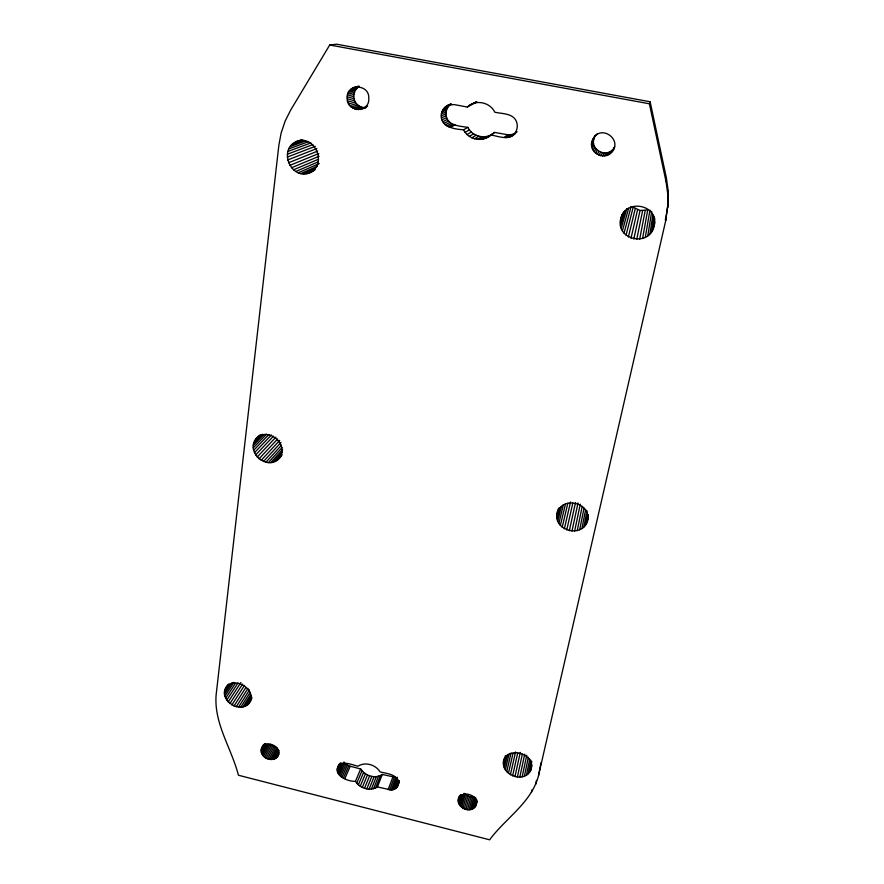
<?xml version="1.0" encoding="UTF-8"?>
<svg xmlns="http://www.w3.org/2000/svg" width="884" height="884" viewBox="0 0 884 884"><rect width="100%" height="100%" fill="white"/><g stroke="black" fill="none" stroke-linecap="round" stroke-linejoin="round"><path stroke-width="1.33" d="M667.718 207.729L668.171 190.822L666.403 178.027L650.127 101.77L336.638 44.2L329.71 45.007L290.77 109.914L285.134 121.086L281.134 132.998L278.836 145.429L216.127 694.979C213.773 723.432 231.608 748.571 238.426 775.235L489.637 839.8C505.416 818.33 531.671 802.584 538.555 775.478L665.718 220.691L668.061 203.729L668.171 190.822M251.631 698.736C244.813 718.67 213.11 698.846 228.514 684.216M281.753 455.194C269.498 475.835 239.851 448.917 259.885 435.083M261.167 750.914C261.2 740.074 278.537 743.146 278.559 752.615C278.471 763.411 261.233 760.339 261.167 750.914L265.189 743.831M313.831 170.601C291.875 186.082 274.36 145.451 300.648 140.202M347.191 98.19C345.865 83.251 369.523 83.66 368.772 98.223C370.02 113.086 346.506 112.666 347.191 98.19L353.699 96.367L354.948 90.72L358.694 86.577L352.252 88.212M377.413 786.948L391.192 789.987L395.888 777.434L382.319 774.461L377.413 786.948C370.197 791.644 359.854 788.418 355.434 781.357C347.655 781.655 332.395 775.323 338.716 765.168M463.581 129.815C468.343 139.794 482.786 142.733 490.819 134.987C498.587 136.202 508.632 140.865 515.007 133.595L509.516 135.075L494.609 132.423C486.73 140.037 472.553 137.153 467.89 127.373L463.581 129.815C455.083 129.208 441.149 127.329 441.238 115.937C441.039 110.246 445.425 105.539 450.718 104.091M467.89 127.373C460.155 126.158 447.713 125.826 446.155 115.727C445.359 111.218 447.381 106.334 451.315 103.936L446.663 105.925M665.718 220.691L666.006 217.508M458.442 799.655C461.26 788.926 479.979 795.257 476.012 805.501C470.675 815.678 453.006 805.976 459.536 795.81M667.829 194.579L666.028 181.54L666.403 178.027M503.725 761.5C508.068 744.892 537.174 754.417 530.709 770.373C523.195 785.213 497.029 773.014 504.676 757.533M614.7 146.589C609.098 166.181 581.517 150.899 595.23 135.86L592.512 140.357M614.281 147.429C608.026 159.352 588.711 149.915 594.346 137.661M588.291 515.25C588.645 541.339 547.251 531.604 558.622 508.3M654.646 221.785C653.983 250.117 609.64 240.161 622.435 214.116M587.462 520.411C591.672 502.41 561.119 495.504 557.285 513.637M654.083 225.851C659.696 204.403 624.314 197.95 620.866 219.365M653.177 228.669L654.668 218.215M651.795 231.31L653.928 216.768M649.983 233.674L652.845 214.989M666.094 216.447L668.061 203.729M647.795 235.697L651.696 211.475M645.298 237.321L649.917 210.248M642.569 238.492L647.74 209.939L640.049 210.48L633.209 207.121L626.027 235.243M538.555 775.478L540.975 762.781M586.689 522.764L588.203 514.775M535.748 784.219L536.477 780.384M585.484 524.93L587.529 514.245M583.882 526.853L586.998 510.786M639.684 239.188L645.209 210.569M531.494 792.34L531.991 789.755M581.926 528.477L585.628 509.681M579.694 529.759L584.004 508.234M529.649 772.185L531.814 761.456M530.709 770.373L531.792 765.014M528.212 773.776L530.941 760.339M526.455 775.102L529.77 758.958M636.734 239.387L642.613 210.746M577.23 530.643L582.202 506.41M524.422 776.108L528.345 757.268M522.19 776.782L526.731 755.234M574.633 531.118L580.28 504.178M571.959 531.162L578.037 502.886M519.825 777.102L524.72 754.207M517.383 777.047L522.356 754.163M569.307 530.787L575.517 502.532M633.806 239.067L640.049 210.48M514.952 776.616L520.289 752.417M566.743 529.991L572.788 503.129M512.609 775.843L517.704 753.013M510.399 774.738L515.571 751.941M564.357 528.798L570.523 502.002M508.422 773.334L513.029 753.256M665.298 219.939L665.829 217.619M630.988 238.249L637.574 209.762M506.709 771.677L511.051 752.969M562.202 527.251L567.848 503.206M505.328 769.82L509.085 753.82M504.311 767.809L507.46 754.505M503.504 763.588L505.405 755.632M503.692 765.71L505.913 756.417M560.357 525.405L565.462 504.09M628.369 236.967L635.276 208.635M558.876 523.295L563.395 504.72M557.804 520.985L561.384 506.455M557.174 518.565L559.782 508.035M556.997 516.09L558.964 508.223M474.421 807.689L476.465 799.921M475.338 806.661L477.029 800.197M476.012 805.501L477.017 801.622M473.305 808.54L476.034 798.164M472.001 809.18L475.084 797.512M624.027 233.144L631.11 206.602M470.564 809.611L474.012 796.639L469.393 796.517L464.078 793.346L460.465 806.252M469.028 809.81L472.498 796.838M467.448 809.766L470.951 796.793M465.868 809.479L469.393 796.517M464.332 808.971L467.879 796.02M462.896 808.241L466.465 795.313M622.435 230.713L628.612 208.381M461.592 807.324L465.183 794.407M459.547 805.037L462.454 794.727M458.873 803.733L461.426 794.727M621.297 228.05L626.844 208.569M458.31 801.003L459.768 795.865M458.453 802.374L460.641 794.661M391.192 789.987C395.435 790.02 399.369 785.964 398.231 781.655C396.242 773.776 386.22 773.677 380.043 771.831C375.634 764.693 365.169 761.456 357.943 766.24C352.119 764.892 341.357 759.643 337.611 767.61M620.645 225.21L624.756 211.088M620.491 222.282L623.496 212.149M621.739 216.547L622.513 213.95M666.028 181.54L649.409 103.782L650.127 101.77M396.43 787.854L399.325 780.539M397.292 786.826L399.137 781.821M397.922 785.655L399.214 781.876M395.347 788.705L398.132 781.18M392.695 789.788L397.369 777.235M394.087 789.357L397.811 779.312M389.645 789.953L394.363 777.401M388.098 789.677L392.839 777.124M375.589 787.976L380.518 775.478L382.319 774.461M373.556 788.694L378.518 776.196L380.518 775.478M371.379 789.092L376.374 776.594L378.518 776.196M369.103 789.169L374.131 776.671L376.374 776.594M366.794 788.904L371.855 776.417L374.131 776.671M364.506 788.329L369.611 775.843L371.855 776.417M362.307 787.434L367.446 774.97L363.589 772.406L360.683 768.981L348.749 765.842L344.97 763.19L339.478 775.456M360.252 786.252L365.412 773.809M358.385 784.826L363.589 772.406M356.771 783.18L361.998 770.782M355.434 781.357L360.683 768.981M344.815 778.649L350.23 766.329M343.323 778.152L348.749 765.842M341.898 777.434L347.357 765.135M340.605 776.528L346.086 764.24M338.55 774.251L344.053 762.008M337.843 772.959L342.263 763.168M337.191 770.229L340.517 762.914M337.39 771.599L341.257 763.047M337.268 768.881L339.312 763.997M249.432 702.25C256.658 688.979 234.006 675.343 225.785 688.117M611.651 151.971C623.054 140.015 601.253 124.058 593.418 138.523M610.192 153.385L611.673 150.435M608.512 154.534L610.026 151.562M606.678 155.374L608.225 152.38M604.744 155.871L606.325 152.877M277.631 756.417L278.924 754.03M602.755 156.026L604.38 153.031M274.626 758.958L279.167 750.604M275.819 758.295L279.057 752.339M276.836 757.444L278.769 753.864M273.289 759.389L278.493 749.842M271.852 759.599L277.72 748.859M270.349 759.566L276.902 747.632L273.941 746.892L270.184 744.251L263.52 756.129M268.835 759.301L275.41 747.378M267.355 758.803L273.941 746.892M265.94 758.096L272.559 746.195M600.777 155.838L602.446 152.844M264.659 757.19L271.289 745.3M262.581 754.925L268.592 744.262M261.863 753.632L267.211 744.162M261.388 752.284L266.073 744.008M598.877 155.297L600.579 152.313M261.509 748.295L263.41 744.77M261.2 749.566L264.559 743.676M597.098 154.424L598.833 151.462M595.507 153.252L597.275 150.313M594.147 151.816L595.949 148.899M248.238 703.852L251.841 698.084M246.724 705.189L251.774 697.1M244.934 706.217L251.454 695.807M593.065 150.147L594.877 147.263M242.923 706.913L250.923 694.183M240.746 707.255L250.249 692.205M238.492 707.222L249.509 689.874M236.205 706.835L248.006 688.338M592.28 148.302L594.103 145.462M233.962 706.084L245.818 687.619M231.829 705.012L244.492 685.42M229.873 703.642L242.592 684.094M591.816 146.346L593.661 143.54M228.149 702.018L240.912 682.503M226.702 700.183L238.017 683.012M225.597 698.194L235.431 683.343M224.856 696.117L233.94 682.437M591.705 144.324L593.551 141.562M224.492 694.006L232.083 682.636M224.967 689.94L228.768 684.282M224.536 691.929L229.851 683.984M591.937 142.313L593.783 139.573M596.059 135.429L597.241 133.694M594.612 136.865L595.805 135.108M279.024 458.243C290.217 444.785 267.3 425.513 256.04 438.994M511.615 136.18C516.311 133.451 518.455 127.318 516.665 122.213C513.737 113.108 502.189 113.937 494.786 112.191C490.045 102.08 475.393 99.13 467.36 107.052L454.111 104.566L448.409 105.074M277.355 459.879L281.919 454.774M275.388 461.161L281.808 454M273.189 462.067L282.405 451.823M270.824 462.564L282.626 449.503M268.36 462.641L282.051 447.569M265.874 462.288L281.477 445.227M263.443 461.525L280.979 442.497M261.134 460.376L279.698 440.387M259.012 458.862L277.675 438.95M257.156 457.05L275.896 437.204M255.609 454.973L273.476 436.21M254.426 452.707L271.41 435.005M253.631 450.31L268.769 434.652M253.266 447.868L266.526 434.232M253.321 445.437L263.752 434.773M253.818 443.105L262.515 434.243M254.736 440.928L260.526 435.05M472.244 103.859L476.421 101.892L467.36 107.052M513.217 135.042L515.737 133.119M509.836 137.02L513.261 134.412M514.61 133.628L517.107 131.716M507.957 137.528L511.416 134.921M506.013 137.694L509.516 135.075M504.079 137.495L507.615 134.887M488.498 136.755L492.333 134.169M485.924 138.114L489.802 135.495M490.819 134.987L494.609 132.423M483.183 139.02L487.117 136.39M480.332 139.44L484.322 136.81M477.459 139.385L481.493 136.755M474.62 138.854L478.719 136.224M471.912 137.838L476.056 135.241M469.382 136.39L473.581 133.815M467.117 134.534L471.36 132.003M465.161 132.324L469.437 129.826M450.42 127.329L454.984 124.931M448.564 126.799L453.161 124.412M446.818 125.937L451.448 123.572M445.238 124.777L449.901 122.434M443.878 123.362L448.564 121.031M308.947 172.888C327.964 165.872 315.544 134.081 296.803 141.573M442.762 121.705L447.47 119.417M441.934 119.881L446.663 117.627M469.68 105.24L473.901 103.251M475.006 102.92L477.073 101.947M441.425 117.937L446.155 115.727M441.238 115.937L445.978 113.76M441.381 113.937L446.133 111.793M306.35 173.595L315.058 169.695M441.867 111.992L446.597 109.881M303.643 173.817L314.914 168.789M300.925 173.529L317.323 166.291M442.663 110.157L447.381 108.091M298.262 172.756L319.268 163.584M443.746 108.511L448.453 106.467M445.094 107.086L449.779 105.074M295.742 171.518L318.118 161.871M293.433 169.838L318.45 159.242M291.422 167.783L319.08 156.269M289.742 165.407L318.804 153.54M288.471 162.789L317.632 151.109M287.62 160.004L316.87 148.512M287.245 157.12L315.257 146.324M287.344 154.247L312.826 144.611M287.908 151.451L310.825 142.943M288.935 148.843L307.997 141.86M290.383 146.479L305.588 140.976M292.217 144.435L303.886 140.258M299.411 140.832L301.963 139.926M294.383 142.788L302.118 140.026M360.175 109.517L365.711 107.793M358.318 109.682L364.606 107.649C358.661 107.649 353.788 102.168 353.699 96.367M363.656 108.168L366.131 107.362M356.44 109.505L362.772 107.472M365.158 107.03L367.633 106.235M354.617 108.986L360.981 106.964M352.893 108.135L359.28 106.124M351.313 106.986L357.744 104.997M349.942 105.572L356.396 103.616M348.815 103.936L355.291 102.003M347.964 102.124L354.462 100.224M347.412 100.19L353.932 98.334M347.279 96.19L353.799 94.411M347.71 94.256L354.219 92.511M348.44 92.433L354.948 90.72M349.467 90.787L355.954 89.107M350.749 89.372L357.213 87.715M353.932 87.361L359.059 86.068M329.71 45.007L649.409 103.782M367.446 774.97L369.611 775.843"/></g></svg>
